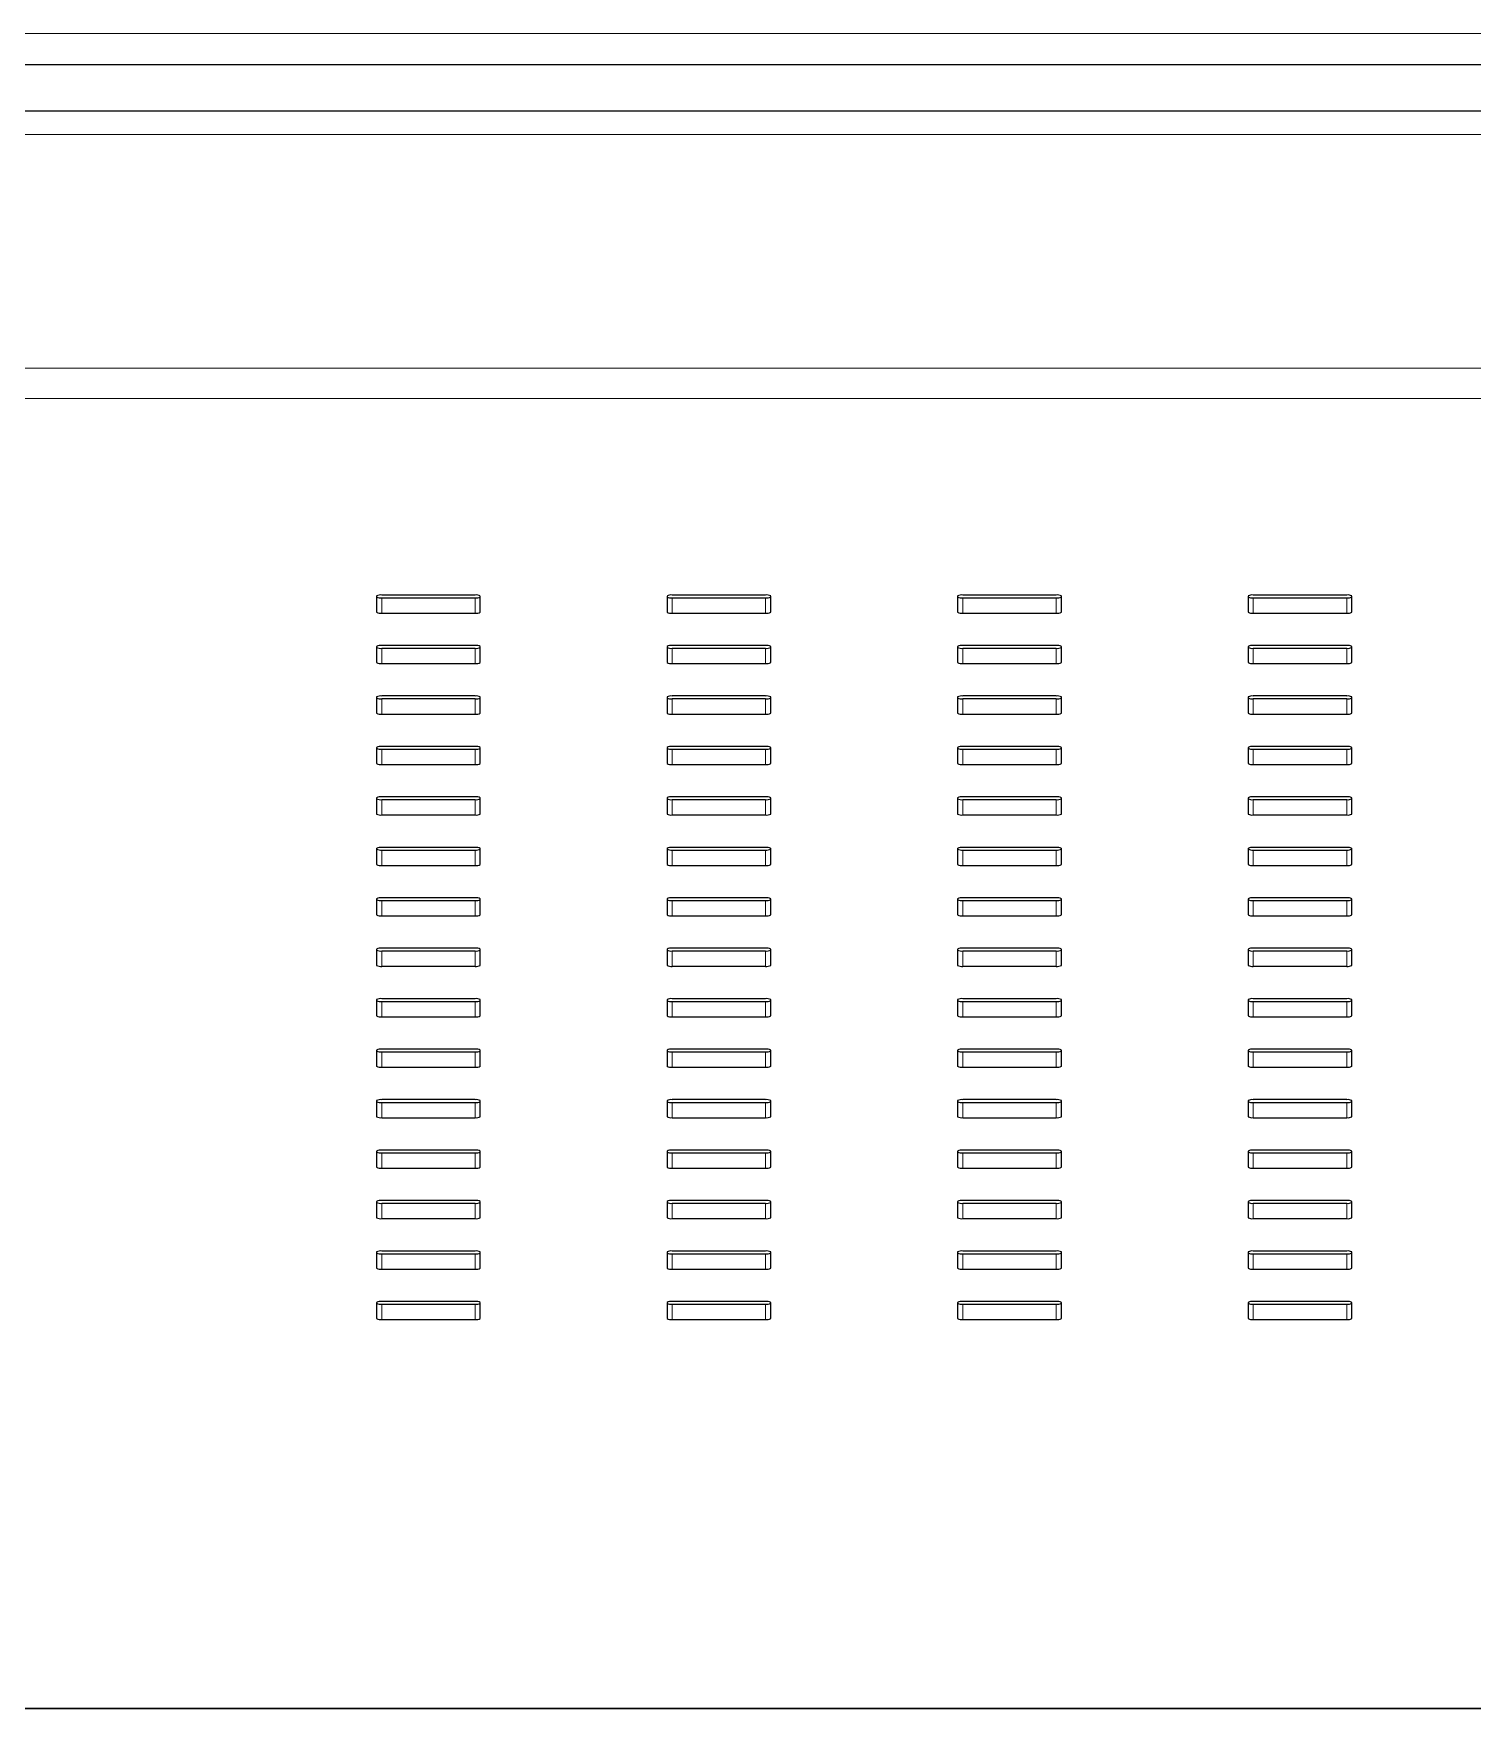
# Model space of a CAD drawing. Header units: millimetres. Extents: x -218071 to -203542, y 15363 to 51382.
# Drawn here: x -217653.11 to -217639.24, y 50530.44 to 50546.58 of the extents above; entities that cross this region are included whole.
import ezdxf

# ---------------------------------------------------------------- set-up
doc = ezdxf.new("R2010")
doc.units = ezdxf.units.MM
doc.header["$LTSCALE"] = 4
doc.layers.add('TPF-EQUIPEMENT', color=7, linetype='Continuous')

msp = doc.modelspace()

# ---------------------------------------------------------------- linework, layer by layer
at = {"layer": 'TPF-EQUIPEMENT', "color": 8, "linetype": 'Continuous', "lineweight": 18, "transparency": 33554671}
for p, q in [((-217720.956, 50546.581), (-217529.556, 50546.581)), ((-217721.206, 50545.606), (-217527.006, 50545.606)), ((-217721.206, 50543.357), (-217527.006, 50543.357)), ((-217721.206, 50543.062), (-217527.006, 50543.062)), ((-217649.756, 50541.143), (-217649.756, 50540.995)), ((-217648.856, 50541.143), (-217648.856, 50540.995)), ((-217646.956, 50541.143), (-217646.956, 50540.995)), ((-217646.056, 50541.143), (-217646.056, 50540.995)), ((-217644.156, 50541.143), (-217644.156, 50540.995)), ((-217643.256, 50541.143), (-217643.256, 50540.995)), ((-217641.356, 50541.143), (-217641.356, 50540.995)), ((-217640.456, 50541.143), (-217640.456, 50540.995)), ((-217649.756, 50540.657), (-217649.756, 50540.509)), ((-217648.856, 50540.657), (-217648.856, 50540.509)), ((-217646.956, 50540.657), (-217646.956, 50540.509)), ((-217646.056, 50540.657), (-217646.056, 50540.509)), ((-217644.156, 50540.657), (-217644.156, 50540.509)), ((-217643.256, 50540.657), (-217643.256, 50540.509)), ((-217641.356, 50540.657), (-217641.356, 50540.509)), ((-217640.456, 50540.657), (-217640.456, 50540.509)), ((-217649.756, 50540.171), (-217649.756, 50540.023)), ((-217648.856, 50540.171), (-217648.856, 50540.023)), ((-217646.956, 50540.171), (-217646.956, 50540.023)), ((-217646.056, 50540.171), (-217646.056, 50540.023)), ((-217644.156, 50540.171), (-217644.156, 50540.023)), ((-217643.256, 50540.171), (-217643.256, 50540.023)), ((-217641.356, 50540.171), (-217641.356, 50540.023)), ((-217640.456, 50540.171), (-217640.456, 50540.023)), ((-217649.756, 50539.684), (-217649.756, 50539.537)), ((-217648.856, 50539.684), (-217648.856, 50539.537)), ((-217646.956, 50539.684), (-217646.956, 50539.537)), ((-217646.056, 50539.684), (-217646.056, 50539.537)), ((-217644.156, 50539.684), (-217644.156, 50539.537)), ((-217643.256, 50539.684), (-217643.256, 50539.537)), ((-217641.356, 50539.684), (-217641.356, 50539.537)), ((-217640.456, 50539.684), (-217640.456, 50539.537)), ((-217649.756, 50539.198), (-217649.756, 50539.051)), ((-217648.856, 50539.198), (-217648.856, 50539.051)), ((-217646.956, 50539.198), (-217646.956, 50539.051)), ((-217646.056, 50539.198), (-217646.056, 50539.051)), ((-217644.156, 50539.198), (-217644.156, 50539.051)), ((-217643.256, 50539.198), (-217643.256, 50539.051)), ((-217641.356, 50539.198), (-217641.356, 50539.051)), ((-217640.456, 50539.198), (-217640.456, 50539.051)), ((-217649.756, 50538.712), (-217649.756, 50538.564)), ((-217648.856, 50538.712), (-217648.856, 50538.564)), ((-217646.956, 50538.712), (-217646.956, 50538.564)), ((-217646.056, 50538.712), (-217646.056, 50538.564)), ((-217644.156, 50538.712), (-217644.156, 50538.564)), ((-217643.256, 50538.712), (-217643.256, 50538.564)), ((-217641.356, 50538.712), (-217641.356, 50538.564)), ((-217640.456, 50538.712), (-217640.456, 50538.564)), ((-217649.756, 50538.226), (-217649.756, 50538.078)), ((-217648.856, 50538.226), (-217648.856, 50538.078)), ((-217646.956, 50538.226), (-217646.956, 50538.078)), ((-217646.056, 50538.226), (-217646.056, 50538.078)), ((-217644.156, 50538.226), (-217644.156, 50538.078)), ((-217643.256, 50538.226), (-217643.256, 50538.078)), ((-217641.356, 50538.226), (-217641.356, 50538.078)), ((-217640.456, 50538.226), (-217640.456, 50538.078)), ((-217649.756, 50537.74), (-217649.756, 50537.592)), ((-217648.856, 50537.74), (-217648.856, 50537.592)), ((-217646.956, 50537.74), (-217646.956, 50537.592)), ((-217646.056, 50537.74), (-217646.056, 50537.592)), ((-217644.156, 50537.74), (-217644.156, 50537.592)), ((-217643.256, 50537.74), (-217643.256, 50537.592)), ((-217641.356, 50537.74), (-217641.356, 50537.592)), ((-217640.456, 50537.74), (-217640.456, 50537.592)), ((-217649.756, 50537.253), (-217649.756, 50537.106)), ((-217648.856, 50537.253), (-217648.856, 50537.106)), ((-217646.956, 50537.253), (-217646.956, 50537.106)), ((-217646.056, 50537.253), (-217646.056, 50537.106)), ((-217644.156, 50537.253), (-217644.156, 50537.106)), ((-217643.256, 50537.253), (-217643.256, 50537.106)), ((-217641.356, 50537.253), (-217641.356, 50537.106)), ((-217640.456, 50537.253), (-217640.456, 50537.106)), ((-217649.756, 50536.767), (-217649.756, 50536.619)), ((-217648.856, 50536.767), (-217648.856, 50536.619)), ((-217646.956, 50536.767), (-217646.956, 50536.619)), ((-217646.056, 50536.767), (-217646.056, 50536.619)), ((-217644.156, 50536.767), (-217644.156, 50536.619)), ((-217643.256, 50536.767), (-217643.256, 50536.619)), ((-217641.356, 50536.767), (-217641.356, 50536.619)), ((-217640.456, 50536.767), (-217640.456, 50536.619)), ((-217649.756, 50536.281), (-217649.756, 50536.133)), ((-217648.856, 50536.281), (-217648.856, 50536.133)), ((-217646.956, 50536.281), (-217646.956, 50536.133)), ((-217646.056, 50536.281), (-217646.056, 50536.133)), ((-217644.156, 50536.281), (-217644.156, 50536.133)), ((-217643.256, 50536.281), (-217643.256, 50536.133)), ((-217641.356, 50536.281), (-217641.356, 50536.133)), ((-217640.456, 50536.281), (-217640.456, 50536.133)), ((-217649.756, 50535.795), (-217649.756, 50535.647)), ((-217648.856, 50535.795), (-217648.856, 50535.647)), ((-217646.956, 50535.795), (-217646.956, 50535.647)), ((-217646.056, 50535.795), (-217646.056, 50535.647)), ((-217644.156, 50535.795), (-217644.156, 50535.647)), ((-217643.256, 50535.795), (-217643.256, 50535.647)), ((-217641.356, 50535.795), (-217641.356, 50535.647)), ((-217640.456, 50535.795), (-217640.456, 50535.647)), ((-217649.756, 50535.309), (-217649.756, 50535.161)), ((-217648.856, 50535.309), (-217648.856, 50535.161)), ((-217646.956, 50535.309), (-217646.956, 50535.161)), ((-217646.056, 50535.309), (-217646.056, 50535.161)), ((-217644.156, 50535.309), (-217644.156, 50535.161)), ((-217643.256, 50535.309), (-217643.256, 50535.161)), ((-217641.356, 50535.309), (-217641.356, 50535.161)), ((-217640.456, 50535.309), (-217640.456, 50535.161)), ((-217649.756, 50534.822), (-217649.756, 50534.675)), ((-217648.856, 50534.822), (-217648.856, 50534.675)), ((-217646.956, 50534.822), (-217646.956, 50534.675)), ((-217646.056, 50534.822), (-217646.056, 50534.675)), ((-217644.156, 50534.822), (-217644.156, 50534.675)), ((-217643.256, 50534.822), (-217643.256, 50534.675)), ((-217641.356, 50534.822), (-217641.356, 50534.675)), ((-217640.456, 50534.822), (-217640.456, 50534.675)), ((-217649.756, 50534.336), (-217649.756, 50534.188)), ((-217648.856, 50534.336), (-217648.856, 50534.188)), ((-217646.956, 50534.336), (-217646.956, 50534.188)), ((-217646.056, 50534.336), (-217646.056, 50534.188)), ((-217644.156, 50534.336), (-217644.156, 50534.188)), ((-217643.256, 50534.336), (-217643.256, 50534.188)), ((-217641.356, 50534.336), (-217641.356, 50534.188)), ((-217640.456, 50534.336), (-217640.456, 50534.188)), ((-217721.206, 50530.445), (-217527.006, 50530.445))]:
    msp.add_line(p, q, dxfattribs=at)
at = {"layer": 'TPF-EQUIPEMENT', "color": 7, "linetype": 'Continuous', "lineweight": 25, "transparency": 33554671}
for p, q in [((-217721.092, 50546.281), (-217529.42, 50546.281)), ((-217527.006, 50545.831), (-217721.206, 50545.831)), ((-217649.806, 50541.16), (-217649.806, 50541.004)), ((-217648.856, 50541.169), (-217649.756, 50541.169)), ((-217649.756, 50541.143), (-217648.856, 50541.143)), ((-217648.806, 50541.004), (-217648.806, 50541.16)), ((-217647.006, 50541.16), (-217647.006, 50541.004)), ((-217646.056, 50541.169), (-217646.956, 50541.169)), ((-217646.956, 50541.143), (-217646.056, 50541.143)), ((-217646.006, 50541.004), (-217646.006, 50541.16)), ((-217644.206, 50541.16), (-217644.206, 50541.004)), ((-217643.256, 50541.169), (-217644.156, 50541.169)), ((-217644.156, 50541.143), (-217643.256, 50541.143)), ((-217643.206, 50541.004), (-217643.206, 50541.16)), ((-217641.406, 50541.16), (-217641.406, 50541.004)), ((-217640.456, 50541.169), (-217641.356, 50541.169)), ((-217641.356, 50541.143), (-217640.456, 50541.143)), ((-217640.406, 50541.004), (-217640.406, 50541.16)), ((-217649.756, 50540.995), (-217648.856, 50540.995)), ((-217646.956, 50540.995), (-217646.056, 50540.995)), ((-217644.156, 50540.995), (-217643.256, 50540.995)), ((-217641.356, 50540.995), (-217640.456, 50540.995)), ((-217649.806, 50540.674), (-217649.806, 50540.518)), ((-217648.856, 50540.683), (-217649.756, 50540.683)), ((-217649.756, 50540.657), (-217648.856, 50540.657)), ((-217648.806, 50540.518), (-217648.806, 50540.674)), ((-217647.006, 50540.674), (-217647.006, 50540.518)), ((-217646.056, 50540.683), (-217646.956, 50540.683)), ((-217646.956, 50540.657), (-217646.056, 50540.657)), ((-217646.006, 50540.518), (-217646.006, 50540.674)), ((-217644.206, 50540.674), (-217644.206, 50540.518)), ((-217643.256, 50540.683), (-217644.156, 50540.683)), ((-217644.156, 50540.657), (-217643.256, 50540.657)), ((-217643.206, 50540.518), (-217643.206, 50540.674)), ((-217641.406, 50540.674), (-217641.406, 50540.518)), ((-217640.456, 50540.683), (-217641.356, 50540.683)), ((-217641.356, 50540.657), (-217640.456, 50540.657)), ((-217640.406, 50540.518), (-217640.406, 50540.674)), ((-217649.756, 50540.509), (-217648.856, 50540.509)), ((-217646.956, 50540.509), (-217646.056, 50540.509)), ((-217644.156, 50540.509), (-217643.256, 50540.509)), ((-217641.356, 50540.509), (-217640.456, 50540.509)), ((-217649.806, 50540.188), (-217649.806, 50540.032)), ((-217648.856, 50540.197), (-217649.756, 50540.197)), ((-217649.756, 50540.171), (-217648.856, 50540.171)), ((-217648.806, 50540.032), (-217648.806, 50540.188)), ((-217647.006, 50540.188), (-217647.006, 50540.032)), ((-217646.056, 50540.197), (-217646.956, 50540.197)), ((-217646.956, 50540.171), (-217646.056, 50540.171)), ((-217646.006, 50540.032), (-217646.006, 50540.188)), ((-217644.206, 50540.188), (-217644.206, 50540.032)), ((-217643.256, 50540.197), (-217644.156, 50540.197)), ((-217644.156, 50540.171), (-217643.256, 50540.171)), ((-217643.206, 50540.032), (-217643.206, 50540.188)), ((-217641.406, 50540.188), (-217641.406, 50540.032)), ((-217640.456, 50540.197), (-217641.356, 50540.197)), ((-217641.356, 50540.171), (-217640.456, 50540.171)), ((-217640.406, 50540.032), (-217640.406, 50540.188)), ((-217649.756, 50540.023), (-217648.856, 50540.023)), ((-217646.956, 50540.023), (-217646.056, 50540.023)), ((-217644.156, 50540.023), (-217643.256, 50540.023)), ((-217641.356, 50540.023), (-217640.456, 50540.023)), ((-217649.806, 50539.702), (-217649.806, 50539.545)), ((-217648.856, 50539.71), (-217649.756, 50539.71)), ((-217649.756, 50539.684), (-217648.856, 50539.684)), ((-217648.806, 50539.545), (-217648.806, 50539.702)), ((-217647.006, 50539.702), (-217647.006, 50539.545)), ((-217646.056, 50539.71), (-217646.956, 50539.71)), ((-217646.956, 50539.684), (-217646.056, 50539.684)), ((-217646.006, 50539.545), (-217646.006, 50539.702)), ((-217644.206, 50539.702), (-217644.206, 50539.545)), ((-217643.256, 50539.71), (-217644.156, 50539.71)), ((-217644.156, 50539.684), (-217643.256, 50539.684)), ((-217643.206, 50539.545), (-217643.206, 50539.702)), ((-217641.406, 50539.702), (-217641.406, 50539.545)), ((-217640.456, 50539.71), (-217641.356, 50539.71)), ((-217641.356, 50539.684), (-217640.456, 50539.684)), ((-217640.406, 50539.545), (-217640.406, 50539.702)), ((-217649.756, 50539.537), (-217648.856, 50539.537)), ((-217646.956, 50539.537), (-217646.056, 50539.537)), ((-217644.156, 50539.537), (-217643.256, 50539.537)), ((-217641.356, 50539.537), (-217640.456, 50539.537)), ((-217649.806, 50539.215), (-217649.806, 50539.059)), ((-217648.856, 50539.224), (-217649.756, 50539.224)), ((-217649.756, 50539.198), (-217648.856, 50539.198)), ((-217648.806, 50539.059), (-217648.806, 50539.215)), ((-217647.006, 50539.215), (-217647.006, 50539.059)), ((-217646.056, 50539.224), (-217646.956, 50539.224)), ((-217646.956, 50539.198), (-217646.056, 50539.198)), ((-217646.006, 50539.059), (-217646.006, 50539.215)), ((-217644.206, 50539.215), (-217644.206, 50539.059)), ((-217643.256, 50539.224), (-217644.156, 50539.224)), ((-217644.156, 50539.198), (-217643.256, 50539.198)), ((-217643.206, 50539.059), (-217643.206, 50539.215)), ((-217641.406, 50539.215), (-217641.406, 50539.059)), ((-217640.456, 50539.224), (-217641.356, 50539.224)), ((-217641.356, 50539.198), (-217640.456, 50539.198)), ((-217640.406, 50539.059), (-217640.406, 50539.215)), ((-217649.756, 50539.051), (-217648.856, 50539.051)), ((-217646.956, 50539.051), (-217646.056, 50539.051)), ((-217644.156, 50539.051), (-217643.256, 50539.051)), ((-217641.356, 50539.051), (-217640.456, 50539.051)), ((-217649.806, 50538.729), (-217649.806, 50538.573)), ((-217648.856, 50538.738), (-217649.756, 50538.738)), ((-217649.756, 50538.712), (-217648.856, 50538.712)), ((-217648.806, 50538.573), (-217648.806, 50538.729)), ((-217647.006, 50538.729), (-217647.006, 50538.573)), ((-217646.056, 50538.738), (-217646.956, 50538.738)), ((-217646.956, 50538.712), (-217646.056, 50538.712)), ((-217646.006, 50538.573), (-217646.006, 50538.729)), ((-217644.206, 50538.729), (-217644.206, 50538.573)), ((-217643.256, 50538.738), (-217644.156, 50538.738)), ((-217644.156, 50538.712), (-217643.256, 50538.712)), ((-217643.206, 50538.573), (-217643.206, 50538.729)), ((-217641.406, 50538.729), (-217641.406, 50538.573)), ((-217640.456, 50538.738), (-217641.356, 50538.738)), ((-217641.356, 50538.712), (-217640.456, 50538.712)), ((-217640.406, 50538.573), (-217640.406, 50538.729)), ((-217649.756, 50538.564), (-217648.856, 50538.564)), ((-217646.956, 50538.564), (-217646.056, 50538.564)), ((-217644.156, 50538.564), (-217643.256, 50538.564)), ((-217641.356, 50538.564), (-217640.456, 50538.564)), ((-217649.806, 50538.243), (-217649.806, 50538.087)), ((-217648.856, 50538.252), (-217649.756, 50538.252)), ((-217649.756, 50538.226), (-217648.856, 50538.226)), ((-217648.806, 50538.087), (-217648.806, 50538.243)), ((-217647.006, 50538.243), (-217647.006, 50538.087)), ((-217646.056, 50538.252), (-217646.956, 50538.252)), ((-217646.956, 50538.226), (-217646.056, 50538.226)), ((-217646.006, 50538.087), (-217646.006, 50538.243)), ((-217644.206, 50538.243), (-217644.206, 50538.087)), ((-217643.256, 50538.252), (-217644.156, 50538.252)), ((-217644.156, 50538.226), (-217643.256, 50538.226)), ((-217643.206, 50538.087), (-217643.206, 50538.243)), ((-217641.406, 50538.243), (-217641.406, 50538.087)), ((-217640.456, 50538.252), (-217641.356, 50538.252)), ((-217641.356, 50538.226), (-217640.456, 50538.226)), ((-217640.406, 50538.087), (-217640.406, 50538.243)), ((-217649.756, 50538.078), (-217648.856, 50538.078)), ((-217646.956, 50538.078), (-217646.056, 50538.078)), ((-217644.156, 50538.078), (-217643.256, 50538.078)), ((-217641.356, 50538.078), (-217640.456, 50538.078)), ((-217649.806, 50537.757), (-217649.806, 50537.601)), ((-217648.856, 50537.766), (-217649.756, 50537.766)), ((-217649.756, 50537.74), (-217648.856, 50537.74)), ((-217648.806, 50537.601), (-217648.806, 50537.757)), ((-217647.006, 50537.757), (-217647.006, 50537.601)), ((-217646.056, 50537.766), (-217646.956, 50537.766)), ((-217646.956, 50537.74), (-217646.056, 50537.74)), ((-217646.006, 50537.601), (-217646.006, 50537.757)), ((-217644.206, 50537.757), (-217644.206, 50537.601)), ((-217643.256, 50537.766), (-217644.156, 50537.766)), ((-217644.156, 50537.74), (-217643.256, 50537.74)), ((-217643.206, 50537.601), (-217643.206, 50537.757)), ((-217641.406, 50537.757), (-217641.406, 50537.601)), ((-217640.456, 50537.766), (-217641.356, 50537.766)), ((-217641.356, 50537.74), (-217640.456, 50537.74)), ((-217640.406, 50537.601), (-217640.406, 50537.757)), ((-217649.756, 50537.592), (-217648.856, 50537.592)), ((-217646.956, 50537.592), (-217646.056, 50537.592)), ((-217644.156, 50537.592), (-217643.256, 50537.592)), ((-217641.356, 50537.592), (-217640.456, 50537.592)), ((-217649.806, 50537.271), (-217649.806, 50537.114)), ((-217648.856, 50537.279), (-217649.756, 50537.279)), ((-217649.756, 50537.253), (-217648.856, 50537.253)), ((-217648.806, 50537.114), (-217648.806, 50537.271)), ((-217647.006, 50537.271), (-217647.006, 50537.114)), ((-217646.056, 50537.279), (-217646.956, 50537.279)), ((-217646.956, 50537.253), (-217646.056, 50537.253)), ((-217646.006, 50537.114), (-217646.006, 50537.271)), ((-217644.206, 50537.271), (-217644.206, 50537.114)), ((-217643.256, 50537.279), (-217644.156, 50537.279)), ((-217644.156, 50537.253), (-217643.256, 50537.253)), ((-217643.206, 50537.114), (-217643.206, 50537.271)), ((-217641.406, 50537.271), (-217641.406, 50537.114)), ((-217640.456, 50537.279), (-217641.356, 50537.279)), ((-217641.356, 50537.253), (-217640.456, 50537.253)), ((-217640.406, 50537.114), (-217640.406, 50537.271)), ((-217649.756, 50537.106), (-217648.856, 50537.106)), ((-217646.956, 50537.106), (-217646.056, 50537.106)), ((-217644.156, 50537.106), (-217643.256, 50537.106)), ((-217641.356, 50537.106), (-217640.456, 50537.106)), ((-217649.806, 50536.784), (-217649.806, 50536.628)), ((-217648.856, 50536.793), (-217649.756, 50536.793)), ((-217649.756, 50536.767), (-217648.856, 50536.767)), ((-217648.806, 50536.628), (-217648.806, 50536.784)), ((-217647.006, 50536.784), (-217647.006, 50536.628)), ((-217646.056, 50536.793), (-217646.956, 50536.793)), ((-217646.956, 50536.767), (-217646.056, 50536.767)), ((-217646.006, 50536.628), (-217646.006, 50536.784)), ((-217644.206, 50536.784), (-217644.206, 50536.628)), ((-217643.256, 50536.793), (-217644.156, 50536.793)), ((-217644.156, 50536.767), (-217643.256, 50536.767)), ((-217643.206, 50536.628), (-217643.206, 50536.784)), ((-217641.406, 50536.784), (-217641.406, 50536.628)), ((-217640.456, 50536.793), (-217641.356, 50536.793)), ((-217641.356, 50536.767), (-217640.456, 50536.767)), ((-217640.406, 50536.628), (-217640.406, 50536.784)), ((-217649.756, 50536.619), (-217648.856, 50536.619)), ((-217646.956, 50536.619), (-217646.056, 50536.619)), ((-217644.156, 50536.619), (-217643.256, 50536.619)), ((-217641.356, 50536.619), (-217640.456, 50536.619)), ((-217649.806, 50536.298), (-217649.806, 50536.142)), ((-217648.856, 50536.307), (-217649.756, 50536.307)), ((-217649.756, 50536.281), (-217648.856, 50536.281)), ((-217648.806, 50536.142), (-217648.806, 50536.298)), ((-217647.006, 50536.298), (-217647.006, 50536.142)), ((-217646.056, 50536.307), (-217646.956, 50536.307)), ((-217646.956, 50536.281), (-217646.056, 50536.281)), ((-217646.006, 50536.142), (-217646.006, 50536.298)), ((-217644.206, 50536.298), (-217644.206, 50536.142)), ((-217643.256, 50536.307), (-217644.156, 50536.307)), ((-217644.156, 50536.281), (-217643.256, 50536.281)), ((-217643.206, 50536.142), (-217643.206, 50536.298)), ((-217641.406, 50536.298), (-217641.406, 50536.142)), ((-217640.456, 50536.307), (-217641.356, 50536.307)), ((-217641.356, 50536.281), (-217640.456, 50536.281)), ((-217640.406, 50536.142), (-217640.406, 50536.298)), ((-217649.756, 50536.133), (-217648.856, 50536.133)), ((-217646.956, 50536.133), (-217646.056, 50536.133)), ((-217644.156, 50536.133), (-217643.256, 50536.133)), ((-217641.356, 50536.133), (-217640.456, 50536.133)), ((-217649.806, 50535.812), (-217649.806, 50535.656)), ((-217648.856, 50535.821), (-217649.756, 50535.821)), ((-217649.756, 50535.795), (-217648.856, 50535.795)), ((-217648.806, 50535.656), (-217648.806, 50535.812)), ((-217647.006, 50535.812), (-217647.006, 50535.656)), ((-217646.056, 50535.821), (-217646.956, 50535.821)), ((-217646.956, 50535.795), (-217646.056, 50535.795)), ((-217646.006, 50535.656), (-217646.006, 50535.812)), ((-217644.206, 50535.812), (-217644.206, 50535.656)), ((-217643.256, 50535.821), (-217644.156, 50535.821)), ((-217644.156, 50535.795), (-217643.256, 50535.795)), ((-217643.206, 50535.656), (-217643.206, 50535.812)), ((-217641.406, 50535.812), (-217641.406, 50535.656)), ((-217640.456, 50535.821), (-217641.356, 50535.821)), ((-217641.356, 50535.795), (-217640.456, 50535.795)), ((-217640.406, 50535.656), (-217640.406, 50535.812)), ((-217649.756, 50535.647), (-217648.856, 50535.647)), ((-217646.956, 50535.647), (-217646.056, 50535.647)), ((-217644.156, 50535.647), (-217643.256, 50535.647)), ((-217641.356, 50535.647), (-217640.456, 50535.647)), ((-217649.806, 50535.326), (-217649.806, 50535.169)), ((-217648.856, 50535.334), (-217649.756, 50535.334)), ((-217648.806, 50535.169), (-217648.806, 50535.326)), ((-217647.006, 50535.326), (-217647.006, 50535.169)), ((-217646.056, 50535.334), (-217646.956, 50535.334)), ((-217646.006, 50535.169), (-217646.006, 50535.326)), ((-217644.206, 50535.326), (-217644.206, 50535.169)), ((-217643.256, 50535.334), (-217644.156, 50535.334)), ((-217643.206, 50535.169), (-217643.206, 50535.326)), ((-217641.406, 50535.326), (-217641.406, 50535.169)), ((-217640.456, 50535.334), (-217641.356, 50535.334)), ((-217640.406, 50535.169), (-217640.406, 50535.326)), ((-217649.756, 50535.309), (-217648.856, 50535.309)), ((-217649.756, 50535.161), (-217648.856, 50535.161)), ((-217646.956, 50535.309), (-217646.056, 50535.309)), ((-217646.956, 50535.161), (-217646.056, 50535.161)), ((-217644.156, 50535.309), (-217643.256, 50535.309)), ((-217644.156, 50535.161), (-217643.256, 50535.161)), ((-217641.356, 50535.309), (-217640.456, 50535.309)), ((-217641.356, 50535.161), (-217640.456, 50535.161)), ((-217649.806, 50534.84), (-217649.806, 50534.683)), ((-217648.856, 50534.848), (-217649.756, 50534.848)), ((-217648.806, 50534.683), (-217648.806, 50534.84)), ((-217647.006, 50534.84), (-217647.006, 50534.683)), ((-217646.056, 50534.848), (-217646.956, 50534.848)), ((-217646.006, 50534.683), (-217646.006, 50534.84)), ((-217644.206, 50534.84), (-217644.206, 50534.683)), ((-217643.256, 50534.848), (-217644.156, 50534.848)), ((-217643.206, 50534.683), (-217643.206, 50534.84)), ((-217641.406, 50534.84), (-217641.406, 50534.683)), ((-217640.456, 50534.848), (-217641.356, 50534.848)), ((-217640.406, 50534.683), (-217640.406, 50534.84)), ((-217649.756, 50534.822), (-217648.856, 50534.822)), ((-217649.756, 50534.675), (-217648.856, 50534.675)), ((-217646.956, 50534.822), (-217646.056, 50534.822)), ((-217646.956, 50534.675), (-217646.056, 50534.675)), ((-217644.156, 50534.822), (-217643.256, 50534.822)), ((-217644.156, 50534.675), (-217643.256, 50534.675)), ((-217641.356, 50534.822), (-217640.456, 50534.822)), ((-217641.356, 50534.675), (-217640.456, 50534.675)), ((-217649.806, 50534.353), (-217649.806, 50534.197)), ((-217648.856, 50534.362), (-217649.756, 50534.362)), ((-217648.806, 50534.197), (-217648.806, 50534.353)), ((-217647.006, 50534.353), (-217647.006, 50534.197)), ((-217646.056, 50534.362), (-217646.956, 50534.362)), ((-217646.006, 50534.197), (-217646.006, 50534.353)), ((-217644.206, 50534.353), (-217644.206, 50534.197)), ((-217643.256, 50534.362), (-217644.156, 50534.362)), ((-217643.206, 50534.197), (-217643.206, 50534.353)), ((-217641.406, 50534.353), (-217641.406, 50534.197)), ((-217640.456, 50534.362), (-217641.356, 50534.362)), ((-217640.406, 50534.197), (-217640.406, 50534.353)), ((-217649.756, 50534.336), (-217648.856, 50534.336)), ((-217649.756, 50534.188), (-217648.856, 50534.188)), ((-217646.956, 50534.336), (-217646.056, 50534.336)), ((-217646.956, 50534.188), (-217646.056, 50534.188)), ((-217644.156, 50534.336), (-217643.256, 50534.336)), ((-217644.156, 50534.188), (-217643.256, 50534.188)), ((-217641.356, 50534.336), (-217640.456, 50534.336)), ((-217641.356, 50534.188), (-217640.456, 50534.188)), ((-217721.206, 50530.44), (-217527.006, 50530.44))]:
    msp.add_line(p, q, dxfattribs=at)
for centre, start, end in [((-217649.768, 50541.091), 81.2205, 118.4816), ((-217649.768, 50541.222), 241.5184, 278.7795), ((-217648.844, 50541.091), 61.5184, 98.7795), ((-217648.844, 50541.222), 261.2205, 298.4816), ((-217646.968, 50541.091), 81.2205, 118.4816), ((-217646.968, 50541.222), 241.5184, 278.7795), ((-217646.044, 50541.091), 61.5184, 98.7795), ((-217646.044, 50541.222), 261.2205, 298.4816), ((-217644.168, 50541.091), 81.2205, 118.4816), ((-217644.168, 50541.222), 241.5184, 278.7795), ((-217643.244, 50541.091), 61.5184, 98.7795), ((-217643.244, 50541.222), 261.2205, 298.4816), ((-217641.368, 50541.091), 81.2205, 118.4816), ((-217641.368, 50541.222), 241.5184, 278.7795), ((-217640.444, 50541.091), 61.5184, 98.7795), ((-217640.444, 50541.222), 261.2205, 298.4816), ((-217649.768, 50541.074), 241.5184, 278.7795), ((-217648.844, 50541.074), 261.2205, 298.4816), ((-217646.968, 50541.074), 241.5184, 278.7795), ((-217646.044, 50541.074), 261.2205, 298.4816), ((-217644.168, 50541.074), 241.5184, 278.7795), ((-217643.244, 50541.074), 261.2205, 298.4816), ((-217641.368, 50541.074), 241.5184, 278.7795), ((-217640.444, 50541.074), 261.2205, 298.4816), ((-217649.768, 50540.604), 81.2205, 118.4816), ((-217649.768, 50540.735), 241.5184, 278.7795), ((-217648.844, 50540.604), 61.5184, 98.7795), ((-217648.844, 50540.735), 261.2205, 298.4816), ((-217646.968, 50540.604), 81.2205, 118.4816), ((-217646.968, 50540.735), 241.5184, 278.7795), ((-217646.044, 50540.604), 61.5184, 98.7795), ((-217646.044, 50540.735), 261.2205, 298.4816), ((-217644.168, 50540.604), 81.2205, 118.4816), ((-217644.168, 50540.735), 241.5184, 278.7795), ((-217643.244, 50540.604), 61.5184, 98.7795), ((-217643.244, 50540.735), 261.2205, 298.4816), ((-217641.368, 50540.604), 81.2205, 118.4816), ((-217641.368, 50540.735), 241.5184, 278.7795), ((-217640.444, 50540.604), 61.5184, 98.7795), ((-217640.444, 50540.735), 261.2205, 298.4816), ((-217649.768, 50540.588), 241.5184, 278.7795), ((-217648.844, 50540.588), 261.2205, 298.4816), ((-217646.968, 50540.588), 241.5184, 278.7795), ((-217646.044, 50540.588), 261.2205, 298.4816), ((-217644.168, 50540.588), 241.5184, 278.7795), ((-217643.244, 50540.588), 261.2205, 298.4816), ((-217641.368, 50540.588), 241.5184, 278.7795), ((-217640.444, 50540.588), 261.2205, 298.4816), ((-217649.768, 50540.118), 81.2205, 118.4816), ((-217649.768, 50540.249), 241.5184, 278.7795), ((-217648.844, 50540.118), 61.5184, 98.7795), ((-217648.844, 50540.249), 261.2205, 298.4816), ((-217646.968, 50540.118), 81.2205, 118.4816), ((-217646.968, 50540.249), 241.5184, 278.7795), ((-217646.044, 50540.118), 61.5184, 98.7795), ((-217646.044, 50540.249), 261.2205, 298.4816), ((-217644.168, 50540.118), 81.2205, 118.4816), ((-217644.168, 50540.249), 241.5184, 278.7795), ((-217643.244, 50540.118), 61.5184, 98.7795), ((-217643.244, 50540.249), 261.2205, 298.4816), ((-217641.368, 50540.118), 81.2205, 118.4816), ((-217641.368, 50540.249), 241.5184, 278.7795), ((-217640.444, 50540.118), 61.5184, 98.7795), ((-217640.444, 50540.249), 261.2205, 298.4816), ((-217649.768, 50540.101), 241.5184, 278.7795), ((-217648.844, 50540.101), 261.2205, 298.4816), ((-217646.968, 50540.101), 241.5184, 278.7795), ((-217646.044, 50540.101), 261.2205, 298.4816), ((-217644.168, 50540.101), 241.5184, 278.7795), ((-217643.244, 50540.101), 261.2205, 298.4816), ((-217641.368, 50540.101), 241.5184, 278.7795), ((-217640.444, 50540.101), 261.2205, 298.4816), ((-217649.768, 50539.632), 81.2205, 118.4816), ((-217649.768, 50539.763), 241.5184, 278.7795), ((-217648.844, 50539.632), 61.5184, 98.7795), ((-217648.844, 50539.763), 261.2205, 298.4816), ((-217646.968, 50539.632), 81.2205, 118.4816), ((-217646.968, 50539.763), 241.5184, 278.7795), ((-217646.044, 50539.632), 61.5184, 98.7795), ((-217646.044, 50539.763), 261.2205, 298.4816), ((-217644.168, 50539.632), 81.2205, 118.4816), ((-217644.168, 50539.763), 241.5184, 278.7795), ((-217643.244, 50539.632), 61.5184, 98.7795), ((-217643.244, 50539.763), 261.2205, 298.4816), ((-217641.368, 50539.632), 81.2205, 118.4816), ((-217641.368, 50539.763), 241.5184, 278.7795), ((-217640.444, 50539.632), 61.5184, 98.7795), ((-217640.444, 50539.763), 261.2205, 298.4816), ((-217649.768, 50539.615), 241.5184, 278.7795), ((-217648.844, 50539.615), 261.2205, 298.4816), ((-217646.968, 50539.615), 241.5184, 278.7795), ((-217646.044, 50539.615), 261.2205, 298.4816), ((-217644.168, 50539.615), 241.5184, 278.7795), ((-217643.244, 50539.615), 261.2205, 298.4816), ((-217641.368, 50539.615), 241.5184, 278.7795), ((-217640.444, 50539.615), 261.2205, 298.4816), ((-217649.768, 50539.146), 81.2205, 118.4816), ((-217649.768, 50539.277), 241.5184, 278.7795), ((-217648.844, 50539.146), 61.5184, 98.7795), ((-217648.844, 50539.277), 261.2205, 298.4816), ((-217646.968, 50539.146), 81.2205, 118.4816), ((-217646.968, 50539.277), 241.5184, 278.7795), ((-217646.044, 50539.146), 61.5184, 98.7795), ((-217646.044, 50539.277), 261.2205, 298.4816), ((-217644.168, 50539.146), 81.2205, 118.4816), ((-217644.168, 50539.277), 241.5184, 278.7795), ((-217643.244, 50539.146), 61.5184, 98.7795), ((-217643.244, 50539.277), 261.2205, 298.4816), ((-217641.368, 50539.146), 81.2205, 118.4816), ((-217641.368, 50539.277), 241.5184, 278.7795), ((-217640.444, 50539.146), 61.5184, 98.7795), ((-217640.444, 50539.277), 261.2205, 298.4816), ((-217649.768, 50539.129), 241.5184, 278.7795), ((-217648.844, 50539.129), 261.2205, 298.4816), ((-217646.968, 50539.129), 241.5184, 278.7795), ((-217646.044, 50539.129), 261.2205, 298.4816), ((-217644.168, 50539.129), 241.5184, 278.7795), ((-217643.244, 50539.129), 261.2205, 298.4816), ((-217641.368, 50539.129), 241.5184, 278.7795), ((-217640.444, 50539.129), 261.2205, 298.4816), ((-217649.768, 50538.659), 81.2205, 118.4816), ((-217649.768, 50538.791), 241.5184, 278.7795), ((-217648.844, 50538.659), 61.5184, 98.7795), ((-217648.844, 50538.791), 261.2205, 298.4816), ((-217646.968, 50538.659), 81.2205, 118.4816), ((-217646.968, 50538.791), 241.5184, 278.7795), ((-217646.044, 50538.659), 61.5184, 98.7795), ((-217646.044, 50538.791), 261.2205, 298.4816), ((-217644.168, 50538.659), 81.2205, 118.4816), ((-217644.168, 50538.791), 241.5184, 278.7795), ((-217643.244, 50538.659), 61.5184, 98.7795), ((-217643.244, 50538.791), 261.2205, 298.4816), ((-217641.368, 50538.659), 81.2205, 118.4816), ((-217641.368, 50538.791), 241.5184, 278.7795), ((-217640.444, 50538.659), 61.5184, 98.7795), ((-217640.444, 50538.791), 261.2205, 298.4816), ((-217649.768, 50538.643), 241.5184, 278.7795), ((-217648.844, 50538.643), 261.2205, 298.4816), ((-217646.968, 50538.643), 241.5184, 278.7795), ((-217646.044, 50538.643), 261.2205, 298.4816), ((-217644.168, 50538.643), 241.5184, 278.7795), ((-217643.244, 50538.643), 261.2205, 298.4816), ((-217641.368, 50538.643), 241.5184, 278.7795), ((-217640.444, 50538.643), 261.2205, 298.4816), ((-217649.768, 50538.173), 81.2205, 118.4816), ((-217649.768, 50538.304), 241.5184, 278.7795), ((-217648.844, 50538.173), 61.5184, 98.7795), ((-217648.844, 50538.304), 261.2205, 298.4816), ((-217646.968, 50538.173), 81.2205, 118.4816), ((-217646.968, 50538.304), 241.5184, 278.7795), ((-217646.044, 50538.173), 61.5184, 98.7795), ((-217646.044, 50538.304), 261.2205, 298.4816), ((-217644.168, 50538.173), 81.2205, 118.4816), ((-217644.168, 50538.304), 241.5184, 278.7795), ((-217643.244, 50538.173), 61.5184, 98.7795), ((-217643.244, 50538.304), 261.2205, 298.4816), ((-217641.368, 50538.173), 81.2205, 118.4816), ((-217641.368, 50538.304), 241.5184, 278.7795), ((-217640.444, 50538.173), 61.5184, 98.7795), ((-217640.444, 50538.304), 261.2205, 298.4816), ((-217649.768, 50538.157), 241.5184, 278.7795), ((-217648.844, 50538.157), 261.2205, 298.4816), ((-217646.968, 50538.157), 241.5184, 278.7795), ((-217646.044, 50538.157), 261.2205, 298.4816), ((-217644.168, 50538.157), 241.5184, 278.7795), ((-217643.244, 50538.157), 261.2205, 298.4816), ((-217641.368, 50538.157), 241.5184, 278.7795), ((-217640.444, 50538.157), 261.2205, 298.4816), ((-217649.768, 50537.687), 81.2205, 118.4816), ((-217649.768, 50537.818), 241.5184, 278.7795), ((-217648.844, 50537.687), 61.5184, 98.7795), ((-217648.844, 50537.818), 261.2205, 298.4816), ((-217646.968, 50537.687), 81.2205, 118.4816), ((-217646.968, 50537.818), 241.5184, 278.7795), ((-217646.044, 50537.687), 61.5184, 98.7795), ((-217646.044, 50537.818), 261.2205, 298.4816), ((-217644.168, 50537.687), 81.2205, 118.4816), ((-217644.168, 50537.818), 241.5184, 278.7795), ((-217643.244, 50537.687), 61.5184, 98.7795), ((-217643.244, 50537.818), 261.2205, 298.4816), ((-217641.368, 50537.687), 81.2205, 118.4816), ((-217641.368, 50537.818), 241.5184, 278.7795), ((-217640.444, 50537.687), 61.5184, 98.7795), ((-217640.444, 50537.818), 261.2205, 298.4816), ((-217649.768, 50537.67), 241.5184, 278.7795), ((-217648.844, 50537.67), 261.2205, 298.4816), ((-217646.968, 50537.67), 241.5184, 278.7795), ((-217646.044, 50537.67), 261.2205, 298.4816), ((-217644.168, 50537.67), 241.5184, 278.7795), ((-217643.244, 50537.67), 261.2205, 298.4816), ((-217641.368, 50537.67), 241.5184, 278.7795), ((-217640.444, 50537.67), 261.2205, 298.4816), ((-217649.768, 50537.201), 81.2205, 118.4816), ((-217649.768, 50537.332), 241.5184, 278.7795), ((-217648.844, 50537.201), 61.5184, 98.7795), ((-217648.844, 50537.332), 261.2205, 298.4816), ((-217646.968, 50537.201), 81.2205, 118.4816), ((-217646.968, 50537.332), 241.5184, 278.7795), ((-217646.044, 50537.201), 61.5184, 98.7795), ((-217646.044, 50537.332), 261.2205, 298.4816), ((-217644.168, 50537.201), 81.2205, 118.4816), ((-217644.168, 50537.332), 241.5184, 278.7795), ((-217643.244, 50537.201), 61.5184, 98.7795), ((-217643.244, 50537.332), 261.2205, 298.4816), ((-217641.368, 50537.201), 81.2205, 118.4816), ((-217641.368, 50537.332), 241.5184, 278.7795), ((-217640.444, 50537.201), 61.5184, 98.7795), ((-217640.444, 50537.332), 261.2205, 298.4816), ((-217649.768, 50537.184), 241.5184, 278.7795), ((-217648.844, 50537.184), 261.2205, 298.4816), ((-217646.968, 50537.184), 241.5184, 278.7795), ((-217646.044, 50537.184), 261.2205, 298.4816), ((-217644.168, 50537.184), 241.5184, 278.7795), ((-217643.244, 50537.184), 261.2205, 298.4816), ((-217641.368, 50537.184), 241.5184, 278.7795), ((-217640.444, 50537.184), 261.2205, 298.4816), ((-217649.768, 50536.715), 81.2205, 118.4816), ((-217649.768, 50536.846), 241.5184, 278.7795), ((-217648.844, 50536.715), 61.5184, 98.7795), ((-217648.844, 50536.846), 261.2205, 298.4816), ((-217646.968, 50536.715), 81.2205, 118.4816), ((-217646.968, 50536.846), 241.5184, 278.7795), ((-217646.044, 50536.715), 61.5184, 98.7795), ((-217646.044, 50536.846), 261.2205, 298.4816), ((-217644.168, 50536.715), 81.2205, 118.4816), ((-217644.168, 50536.846), 241.5184, 278.7795), ((-217643.244, 50536.715), 61.5184, 98.7795), ((-217643.244, 50536.846), 261.2205, 298.4816), ((-217641.368, 50536.715), 81.2205, 118.4816), ((-217641.368, 50536.846), 241.5184, 278.7795), ((-217640.444, 50536.715), 61.5184, 98.7795), ((-217640.444, 50536.846), 261.2205, 298.4816), ((-217649.768, 50536.698), 241.5184, 278.7795), ((-217648.844, 50536.698), 261.2205, 298.4816), ((-217646.968, 50536.698), 241.5184, 278.7795), ((-217646.044, 50536.698), 261.2205, 298.4816), ((-217644.168, 50536.698), 241.5184, 278.7795), ((-217643.244, 50536.698), 261.2205, 298.4816), ((-217641.368, 50536.698), 241.5184, 278.7795), ((-217640.444, 50536.698), 261.2205, 298.4816), ((-217649.768, 50536.228), 81.2205, 118.4816), ((-217649.768, 50536.359), 241.5184, 278.7795), ((-217648.844, 50536.228), 61.5184, 98.7795), ((-217648.844, 50536.359), 261.2205, 298.4816), ((-217646.968, 50536.228), 81.2205, 118.4816), ((-217646.968, 50536.359), 241.5184, 278.7795), ((-217646.044, 50536.228), 61.5184, 98.7795), ((-217646.044, 50536.359), 261.2205, 298.4816), ((-217644.168, 50536.228), 81.2205, 118.4816), ((-217644.168, 50536.359), 241.5184, 278.7795), ((-217643.244, 50536.228), 61.5184, 98.7795), ((-217643.244, 50536.359), 261.2205, 298.4816), ((-217641.368, 50536.228), 81.2205, 118.4816), ((-217641.368, 50536.359), 241.5184, 278.7795), ((-217640.444, 50536.228), 61.5184, 98.7795), ((-217640.444, 50536.359), 261.2205, 298.4816), ((-217649.768, 50536.212), 241.5184, 278.7795), ((-217648.844, 50536.212), 261.2205, 298.4816), ((-217646.968, 50536.212), 241.5184, 278.7795), ((-217646.044, 50536.212), 261.2205, 298.4816), ((-217644.168, 50536.212), 241.5184, 278.7795), ((-217643.244, 50536.212), 261.2205, 298.4816), ((-217641.368, 50536.212), 241.5184, 278.7795), ((-217640.444, 50536.212), 261.2205, 298.4816), ((-217649.768, 50535.742), 81.2205, 118.4816), ((-217649.768, 50535.873), 241.5184, 278.7795), ((-217648.844, 50535.742), 61.5184, 98.7795), ((-217648.844, 50535.873), 261.2205, 298.4816), ((-217646.968, 50535.742), 81.2205, 118.4816), ((-217646.968, 50535.873), 241.5184, 278.7795), ((-217646.044, 50535.742), 61.5184, 98.7795), ((-217646.044, 50535.873), 261.2205, 298.4816), ((-217644.168, 50535.742), 81.2205, 118.4816), ((-217644.168, 50535.873), 241.5184, 278.7795), ((-217643.244, 50535.742), 61.5184, 98.7795), ((-217643.244, 50535.873), 261.2205, 298.4816), ((-217641.368, 50535.742), 81.2205, 118.4816), ((-217641.368, 50535.873), 241.5184, 278.7795), ((-217640.444, 50535.742), 61.5184, 98.7795), ((-217640.444, 50535.873), 261.2205, 298.4816), ((-217649.768, 50535.726), 241.5184, 278.7795), ((-217648.844, 50535.726), 261.2205, 298.4816), ((-217646.968, 50535.726), 241.5184, 278.7795), ((-217646.044, 50535.726), 261.2205, 298.4816), ((-217644.168, 50535.726), 241.5184, 278.7795), ((-217643.244, 50535.726), 261.2205, 298.4816), ((-217641.368, 50535.726), 241.5184, 278.7795), ((-217640.444, 50535.726), 261.2205, 298.4816), ((-217649.768, 50535.256), 81.2205, 118.4816), ((-217649.768, 50535.387), 241.5184, 278.7795), ((-217648.844, 50535.256), 61.5184, 98.7795), ((-217648.844, 50535.387), 261.2205, 298.4816), ((-217646.968, 50535.256), 81.2205, 118.4816), ((-217646.968, 50535.387), 241.5184, 278.7795), ((-217646.044, 50535.256), 61.5184, 98.7795), ((-217646.044, 50535.387), 261.2205, 298.4816), ((-217644.168, 50535.256), 81.2205, 118.4816), ((-217644.168, 50535.387), 241.5184, 278.7795), ((-217643.244, 50535.256), 61.5184, 98.7795), ((-217643.244, 50535.387), 261.2205, 298.4816), ((-217641.368, 50535.256), 81.2205, 118.4816), ((-217641.368, 50535.387), 241.5184, 278.7795), ((-217640.444, 50535.256), 61.5184, 98.7795), ((-217640.444, 50535.387), 261.2205, 298.4816), ((-217649.768, 50535.239), 241.5184, 278.7795), ((-217648.844, 50535.239), 261.2205, 298.4816), ((-217646.968, 50535.239), 241.5184, 278.7795), ((-217646.044, 50535.239), 261.2205, 298.4816), ((-217644.168, 50535.239), 241.5184, 278.7795), ((-217643.244, 50535.239), 261.2205, 298.4816), ((-217641.368, 50535.239), 241.5184, 278.7795), ((-217640.444, 50535.239), 261.2205, 298.4816), ((-217649.768, 50534.77), 81.2205, 118.4816), ((-217649.768, 50534.901), 241.5184, 278.7795), ((-217648.844, 50534.77), 61.5184, 98.7795), ((-217648.844, 50534.901), 261.2205, 298.4816), ((-217646.968, 50534.77), 81.2205, 118.4816), ((-217646.968, 50534.901), 241.5184, 278.7795), ((-217646.044, 50534.77), 61.5184, 98.7795), ((-217646.044, 50534.901), 261.2205, 298.4816), ((-217644.168, 50534.77), 81.2205, 118.4816), ((-217644.168, 50534.901), 241.5184, 278.7795), ((-217643.244, 50534.77), 61.5184, 98.7795), ((-217643.244, 50534.901), 261.2205, 298.4816), ((-217641.368, 50534.77), 81.2205, 118.4816), ((-217641.368, 50534.901), 241.5184, 278.7795), ((-217640.444, 50534.77), 61.5184, 98.7795), ((-217640.444, 50534.901), 261.2205, 298.4816), ((-217649.768, 50534.753), 241.5184, 278.7795), ((-217648.844, 50534.753), 261.2205, 298.4816), ((-217646.968, 50534.753), 241.5184, 278.7795), ((-217646.044, 50534.753), 261.2205, 298.4816), ((-217644.168, 50534.753), 241.5184, 278.7795), ((-217643.244, 50534.753), 261.2205, 298.4816), ((-217641.368, 50534.753), 241.5184, 278.7795), ((-217640.444, 50534.753), 261.2205, 298.4816), ((-217649.768, 50534.284), 81.2205, 118.4816), ((-217649.768, 50534.415), 241.5184, 278.7795), ((-217648.844, 50534.284), 61.5184, 98.7795), ((-217648.844, 50534.415), 261.2205, 298.4816), ((-217646.968, 50534.284), 81.2205, 118.4816), ((-217646.968, 50534.415), 241.5184, 278.7795), ((-217646.044, 50534.284), 61.5184, 98.7795), ((-217646.044, 50534.415), 261.2205, 298.4816), ((-217644.168, 50534.284), 81.2205, 118.4816), ((-217644.168, 50534.415), 241.5184, 278.7795), ((-217643.244, 50534.284), 61.5184, 98.7795), ((-217643.244, 50534.415), 261.2205, 298.4816), ((-217641.368, 50534.284), 81.2205, 118.4816), ((-217641.368, 50534.415), 241.5184, 278.7795), ((-217640.444, 50534.284), 61.5184, 98.7795), ((-217640.444, 50534.415), 261.2205, 298.4816), ((-217649.768, 50534.267), 241.5184, 278.7795), ((-217648.844, 50534.267), 261.2205, 298.4816), ((-217646.968, 50534.267), 241.5184, 278.7795), ((-217646.044, 50534.267), 261.2205, 298.4816), ((-217644.168, 50534.267), 241.5184, 278.7795), ((-217643.244, 50534.267), 261.2205, 298.4816), ((-217641.368, 50534.267), 241.5184, 278.7795), ((-217640.444, 50534.267), 261.2205, 298.4816)]:
    msp.add_arc(centre, 0.0794, start, end, dxfattribs=at)

doc.saveas('drawing.dxf')
